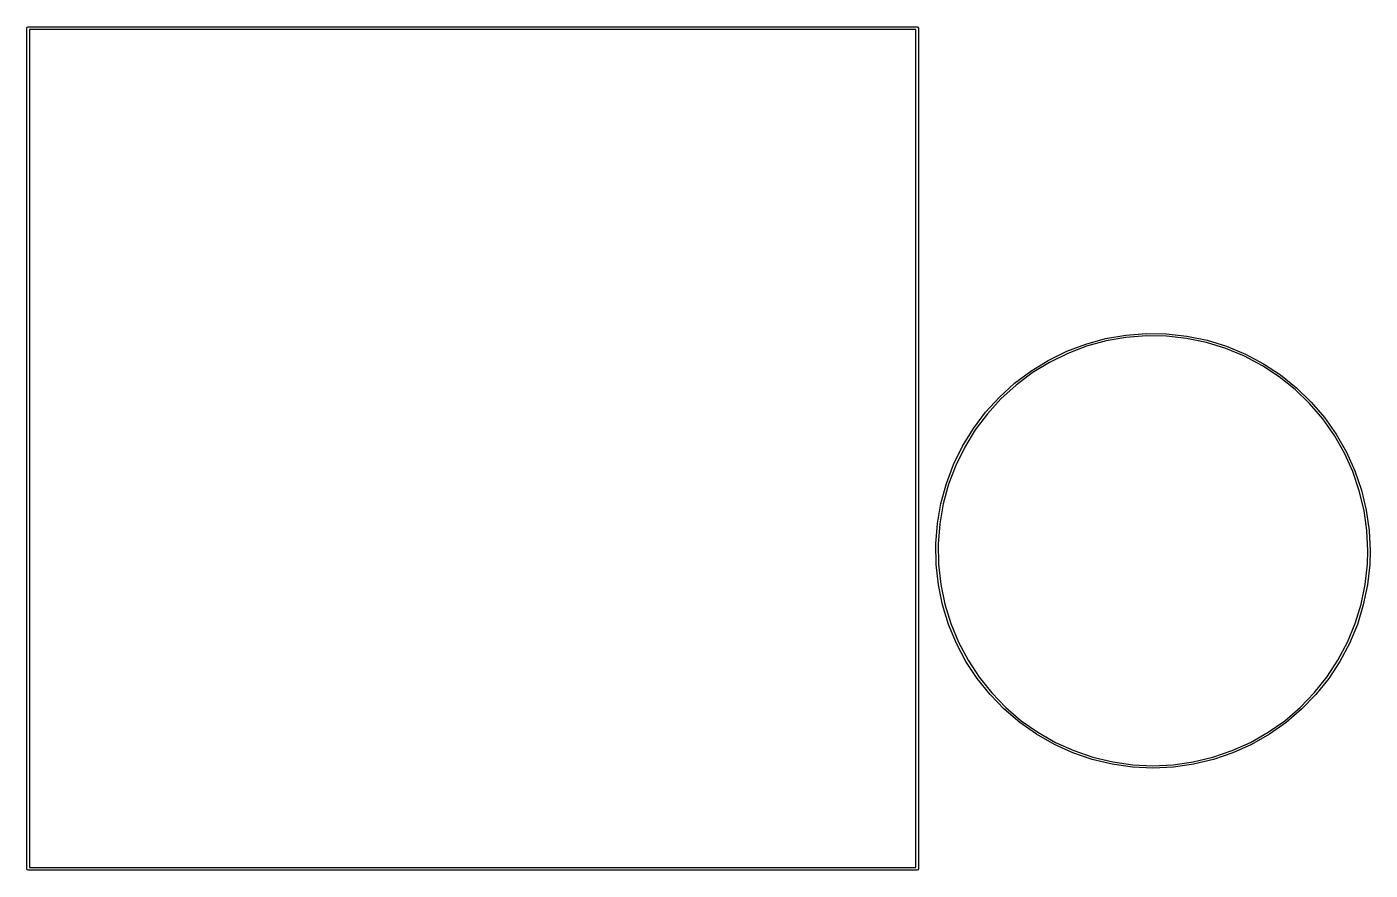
# Model space of a CAD drawing. Extents: x 0 to 1.04, y 0.47 to 1.13.
import ezdxf

# ---------------------------------------------------------------- set-up
doc = ezdxf.new("R2010")
doc.units = 0
doc.header["$MEASUREMENT"] = 0
doc.layers.add('BLACK', color=7, linetype='CONTINUOUS')

msp = doc.modelspace()

# ---------------------------------------------------------------- linework, layer by layer
at = {"layer": 'BLACK', "linetype": 'CONTINUOUS'}
for p, q in [((-0.0016, 1.1248), (-0.0013, 1.1255)), ((-0.0016, 0.4736), (-0.0016, 1.1248)), ((-0.0013, 1.1255), (-0.0006, 1.1258)), ((-0.0006, 1.1258), (0.6883, 1.1258)), ((0.6883, 1.1258), (0.689, 1.1255)), ((0.689, 1.1255), (0.6893, 1.1248)), ((0.6893, 1.1248), (0.6893, 0.4736)), ((0.0004, 1.1238), (0.0004, 0.4746)), ((0.6874, 1.1238), (0.0004, 1.1238)), ((0.6874, 0.4746), (0.6874, 1.1238)), ((0.8344, 0.8843), (0.85, 0.887)), ((0.8502, 0.8852), (0.8348, 0.8825)), ((0.85, 0.887), (0.8658, 0.8882)), ((0.8659, 0.8864), (0.8502, 0.8852)), ((0.8658, 0.8882), (0.8817, 0.888)), ((0.8816, 0.8862), (0.8659, 0.8864)), ((0.8972, 0.8845), (0.8816, 0.8862)), ((0.8817, 0.888), (0.8974, 0.8862)), ((0.8974, 0.8862), (0.913, 0.883)), ((0.79, 0.8675), (0.8043, 0.8745)), ((0.8043, 0.8745), (0.8191, 0.8801)), ((0.8196, 0.8784), (0.805, 0.8728)), ((0.8191, 0.8801), (0.8344, 0.8843)), ((0.8348, 0.8825), (0.8196, 0.8784)), ((0.9125, 0.8813), (0.8972, 0.8845)), ((0.9275, 0.8767), (0.9125, 0.8813)), ((0.913, 0.883), (0.9281, 0.8784)), ((0.942, 0.8707), (0.9275, 0.8767)), ((0.9281, 0.8784), (0.9428, 0.8723)), ((0.7765, 0.8592), (0.79, 0.8675)), ((0.7909, 0.8659), (0.7775, 0.8577)), ((0.805, 0.8728), (0.7909, 0.8659)), ((0.9559, 0.8633), (0.942, 0.8707)), ((0.9428, 0.8723), (0.9568, 0.8649)), ((0.9568, 0.8649), (0.97, 0.8562)), ((0.7638, 0.8497), (0.7765, 0.8592)), ((0.7775, 0.8577), (0.765, 0.8483)), ((0.969, 0.8547), (0.9559, 0.8633)), ((0.9812, 0.8449), (0.969, 0.8547)), ((0.97, 0.8562), (0.9824, 0.8462)), ((0.7521, 0.839), (0.7638, 0.8497)), ((0.765, 0.8483), (0.7533, 0.8378)), ((0.9925, 0.834), (0.9812, 0.8449)), ((0.9824, 0.8462), (0.9938, 0.8352)), ((0.7414, 0.8273), (0.7521, 0.839)), ((0.7533, 0.8378), (0.7428, 0.8261)), ((1.0027, 0.8221), (0.9925, 0.834)), ((0.9938, 0.8352), (1.0041, 0.8232)), ((0.7319, 0.8146), (0.7414, 0.8273)), ((0.7428, 0.8261), (0.7334, 0.8136)), ((1.0041, 0.8232), (1.0132, 0.8102)), ((0.7236, 0.8011), (0.7319, 0.8146)), ((0.7334, 0.8136), (0.7252, 0.8002)), ((1.0117, 0.8092), (1.0027, 0.8221)), ((1.0195, 0.7956), (1.0117, 0.8092)), ((1.0132, 0.8102), (1.0211, 0.7964)), ((0.7166, 0.7868), (0.7236, 0.8011)), ((0.7252, 0.8002), (0.7183, 0.7861)), ((1.0259, 0.7813), (1.0195, 0.7956)), ((1.0211, 0.7964), (1.0276, 0.782)), ((0.711, 0.772), (0.7166, 0.7868)), ((0.7183, 0.7861), (0.7127, 0.7715)), ((1.031, 0.7665), (1.0259, 0.7813)), ((1.0276, 0.782), (1.0327, 0.767)), ((0.7068, 0.7567), (0.711, 0.772)), ((0.7127, 0.7715), (0.7086, 0.7563)), ((1.0347, 0.7512), (1.031, 0.7665)), ((1.0327, 0.767), (1.0364, 0.7515)), ((0.7041, 0.7411), (0.7068, 0.7567)), ((0.7086, 0.7563), (0.7059, 0.7409)), ((1.0369, 0.7357), (1.0347, 0.7512)), ((1.0364, 0.7515), (1.0387, 0.7358)), ((0.7029, 0.7253), (0.7041, 0.7411)), ((0.7059, 0.7409), (0.7047, 0.7252)), ((1.0376, 0.72), (1.0369, 0.7357)), ((1.0387, 0.7358), (1.0394, 0.72)), ((0.7029, 0.7252), (0.7029, 0.7253)), ((0.7031, 0.7094), (0.7029, 0.7252)), ((0.7047, 0.7252), (0.7049, 0.7095)), ((1.0373, 0.7095), (1.0376, 0.72)), ((1.0394, 0.72), (1.0391, 0.7094)), ((0.7049, 0.6937), (0.7031, 0.7094)), ((0.7049, 0.7095), (0.7066, 0.6939)), ((1.0356, 0.6939), (1.0373, 0.7095)), ((1.0391, 0.7094), (1.0373, 0.6937)), ((0.7081, 0.6781), (0.7049, 0.6937)), ((0.7066, 0.6939), (0.7098, 0.6786)), ((1.0324, 0.6786), (1.0356, 0.6939)), ((1.0373, 0.6937), (1.0341, 0.6781)), ((0.7127, 0.663), (0.7081, 0.6781)), ((0.7098, 0.6786), (0.7144, 0.6636)), ((1.0278, 0.6636), (1.0324, 0.6786)), ((1.0341, 0.6781), (1.0295, 0.663)), ((0.7188, 0.6483), (0.7127, 0.663)), ((0.7144, 0.6636), (0.7204, 0.6491)), ((1.0218, 0.6491), (1.0278, 0.6636)), ((1.0295, 0.663), (1.0234, 0.6483)), ((0.7262, 0.6343), (0.7188, 0.6483)), ((0.7204, 0.6491), (0.7278, 0.6352)), ((1.0144, 0.6352), (1.0218, 0.6491)), ((1.0234, 0.6483), (1.016, 0.6343)), ((0.7278, 0.6352), (0.7364, 0.6221)), ((1.0058, 0.6221), (1.0144, 0.6352)), ((0.7349, 0.6211), (0.7262, 0.6343)), ((1.016, 0.6343), (1.0073, 0.6211)), ((0.7449, 0.6087), (0.7349, 0.6211)), ((0.7364, 0.6221), (0.7462, 0.6099)), ((0.996, 0.6099), (1.0058, 0.6221)), ((1.0073, 0.6211), (0.9974, 0.6087)), ((0.7559, 0.5973), (0.7449, 0.6087)), ((0.7462, 0.6099), (0.7571, 0.5986)), ((0.9851, 0.5986), (0.996, 0.6099)), ((0.9974, 0.6087), (0.9863, 0.5973)), ((0.7679, 0.587), (0.7559, 0.5973)), ((0.7571, 0.5986), (0.769, 0.5884)), ((0.9732, 0.5884), (0.9851, 0.5986)), ((0.9863, 0.5973), (0.9743, 0.587)), ((0.7809, 0.5779), (0.7679, 0.587)), ((0.769, 0.5884), (0.7819, 0.5794)), ((0.9603, 0.5794), (0.9732, 0.5884)), ((0.9743, 0.587), (0.9613, 0.5779)), ((0.7947, 0.57), (0.7809, 0.5779)), ((0.7819, 0.5794), (0.7955, 0.5716)), ((0.9467, 0.5716), (0.9603, 0.5794)), ((0.9613, 0.5779), (0.9475, 0.57)), ((0.8091, 0.5635), (0.7947, 0.57)), ((0.7955, 0.5716), (0.8098, 0.5652)), ((0.8241, 0.5584), (0.8091, 0.5635)), ((0.8098, 0.5652), (0.8246, 0.5601)), ((0.9176, 0.5601), (0.9324, 0.5652)), ((0.9331, 0.5635), (0.9181, 0.5584)), ((0.9324, 0.5652), (0.9467, 0.5716)), ((0.9475, 0.57), (0.9331, 0.5635)), ((0.8396, 0.5547), (0.8241, 0.5584)), ((0.8246, 0.5601), (0.8399, 0.5564)), ((0.8553, 0.5524), (0.8396, 0.5547)), ((0.8399, 0.5564), (0.8554, 0.5542)), ((0.8711, 0.5517), (0.8553, 0.5524)), ((0.8554, 0.5542), (0.8711, 0.5535)), ((0.8711, 0.5535), (0.8868, 0.5542)), ((0.8869, 0.5524), (0.8711, 0.5517)), ((0.8868, 0.5542), (0.9023, 0.5564)), ((0.9026, 0.5547), (0.8869, 0.5524)), ((0.9023, 0.5564), (0.9176, 0.5601)), ((0.9181, 0.5584), (0.9026, 0.5547)), ((-0.0013, 0.4729), (-0.0016, 0.4736)), ((-0.0006, 0.4726), (-0.0013, 0.4729)), ((0.6883, 0.4726), (-0.0006, 0.4726)), ((0.0004, 0.4746), (0.6874, 0.4746)), ((0.689, 0.4729), (0.6883, 0.4726)), ((0.6893, 0.4736), (0.689, 0.4729))]:
    msp.add_line(p, q, dxfattribs=at)

doc.saveas('drawing.dxf')
